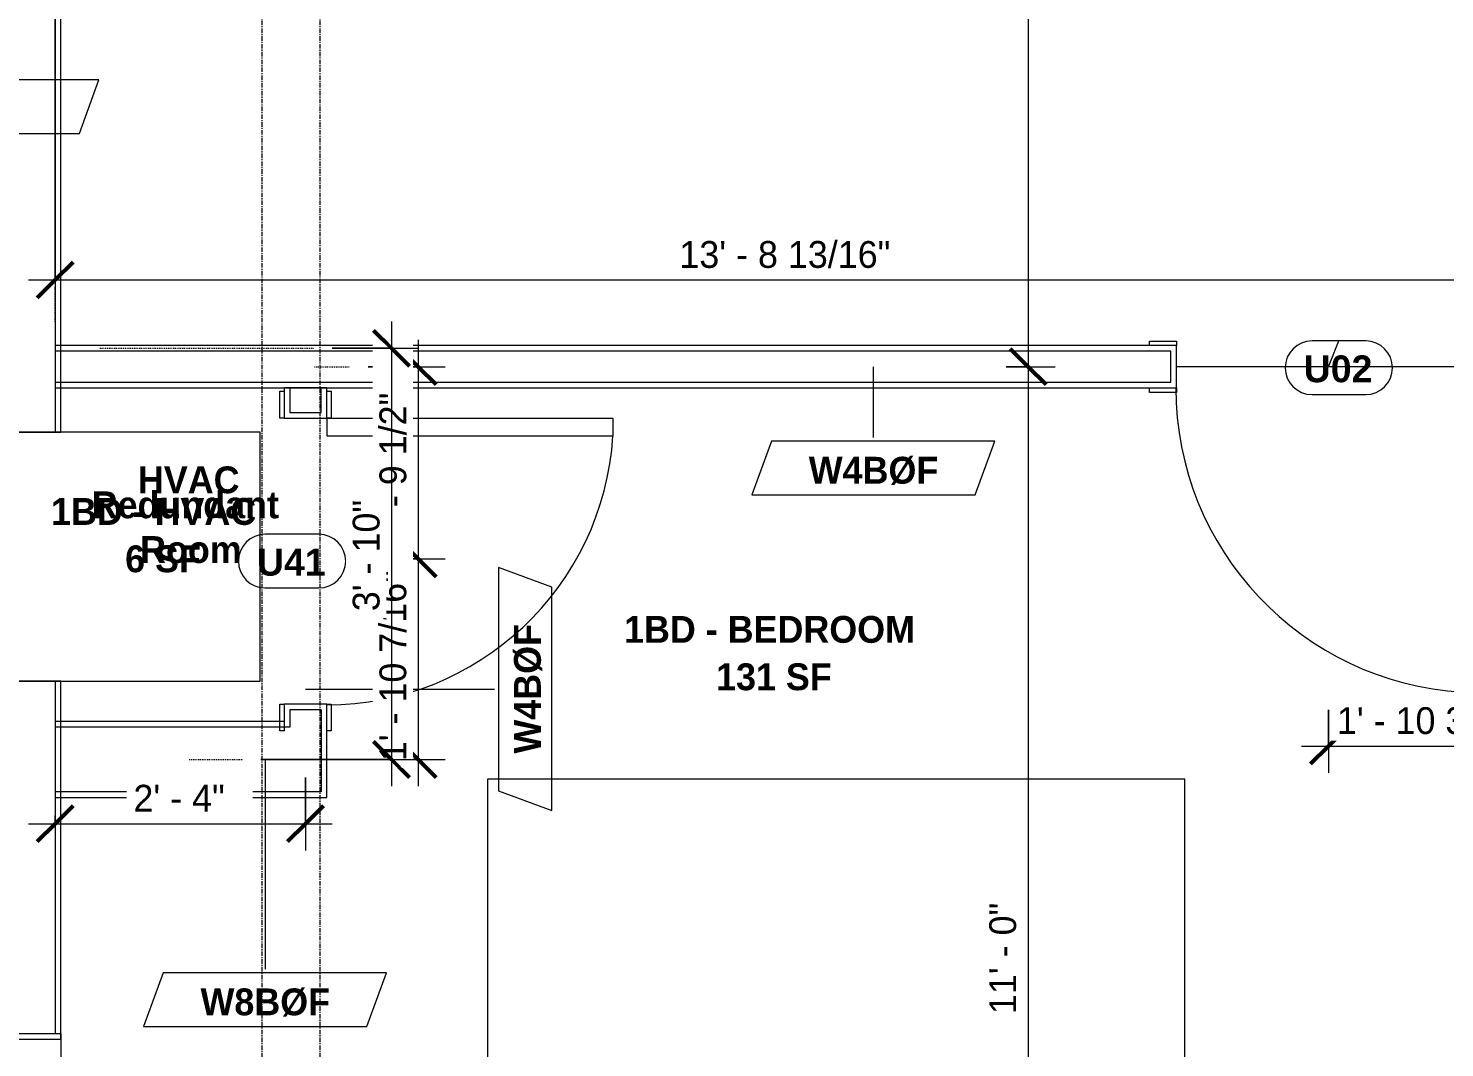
# Model space of a CAD drawing. Header units: inches. Extents: x -4058 to -1781, y 9814 to 12264.
# Drawn here: x -3855.5 to -3697, y 10894 to 11008 of the extents above; entities that cross this region are included whole.
import ezdxf

# ---------------------------------------------------------------- set-up
doc = ezdxf.new("R2010")
doc.units = ezdxf.units.IN
doc.header["$MEASUREMENT"] = 0
for name, pattern in [('Dash', [0.25, 0.125, -0.125]), ('Dash 3_32_', [0.1875, 0.09375, -0.09375]), ('Grid Line 1_2_', [0.875, 0.5, -0.125, 0.125, -0.125])]:
    doc.linetypes.add(name, pattern=pattern)
for name, color, linetype, lineweight in [('0-1', 7, 'Continuous', 5), ('0-2', 7, 'Continuous', 9), ('A-ANNO-DIMS', 211, 'Continuous', 9), ('A-ANNO-DIMS-32', 211, 'Continuous', 9), ('A-AREA-IDEN', 2, 'Continuous', 9), ('A-DETL-1', 90, 'Dash 3_32_', 9), ('A-DETL-GENF-HDLN-1', 7, 'Dash', 9), ('A-DETL-GENF-HDLN-2', 1, 'Continuous', 18), ('A-DOOR-2', 31, 'Continuous', 9), ('A-DOOR-IDEN', 31, 'Continuous', 9), ('A-FLOR-2', 192, 'Continuous', 9), ('A-GENM-1', 7, 'Continuous', 9), ('A-GLAZ', 151, 'Continuous', 18), ('A-GLAZ-1', 7, 'Continuous', 9), ('A-WALL-1', 7, 'Continuous', 9), ('A-WALL-2', 113, 'Continuous', 9), ('A-WALL-IDEN', 211, 'Continuous', 9), ('I-FURN', 30, 'Continuous', 9), ('I-WALL-4', 2, 'Continuous', 9), ('S-GRID-1', 1, 'Grid Line 1_2_', 9)]:
    doc.layers.add(name, color=color, linetype=linetype, lineweight=lineweight)
doc.styles.add('Arial_B', font='arialbd.ttf', dxfattribs={"height": 3})
doc.styles.add('Century Gothic', font='ufonts.com_century-gothic.ttf', dxfattribs={"height": 3})
doc.styles.add('Century Gothic_B', font='GOTHICB.TTF', dxfattribs={"height": 3})
doc.dimstyles.new('MARKETING_DIMENSION', dxfattribs={"dimscale": 12, "dimtxt": 3.132505, "dimasz": 0.333333, "dimexe": 0.25, "dimexo": 0.166667, "dimgap": 0.041667, "dimtad": 1, "dimdec": 4, "dimrnd": 0.0625, "dimzin": 3, "dimdsep": 46, "dimlunit": 4, "dimtxsty": 'Century Gothic', "dimblk1": 'OBLIQUE', "dimblk2": 'OBLIQUE', "dimsah": 1, "dimcen": 0.09, "dimdle": 0.25, "dimazin": 0, "dimtfac": 1, "dimtdec": 4, "dimtix": 1, "dimtmove": 0, "dimatfit": 3, "dimfxl": 1, "dimtvp": 1, "dimtfill": 1, "dimfrac": 2, "dimtolj": 1, "dimtzin": 0, "dimarcsym": 2})
doc.dimstyles.new('THE_DIMENSION_STRING_3', dxfattribs={"dimscale": 12, "dimtxt": 3.132505, "dimasz": 0.333333, "dimexe": 0.25, "dimexo": 0.166667, "dimgap": 0.041667, "dimtad": 1, "dimdec": 4, "dimrnd": 0.0625, "dimzin": 3, "dimdsep": 46, "dimlunit": 4, "dimtxsty": 'Century Gothic', "dimblk1": 'OBLIQUE', "dimblk2": 'OBLIQUE', "dimsah": 1, "dimcen": 0.09, "dimdle": 0.25, "dimazin": 0, "dimtfac": 1, "dimtdec": 4, "dimtix": 1, "dimtmove": 0, "dimatfit": 3, "dimfxl": 1, "dimtvp": 1, "dimtfill": 1, "dimfrac": 2, "dimtolj": 1, "dimtzin": 0, "dimarcsym": 2})
doc.dimstyles.new('THE_DIMENSION_STRING_4', dxfattribs={"dimscale": 12, "dimtxt": 3.132505, "dimasz": 0.333333, "dimexe": 0.25, "dimexo": 0.166667, "dimgap": 0.041667, "dimtad": 1, "dimdec": 4, "dimrnd": 0.0625, "dimzin": 3, "dimdsep": 46, "dimlunit": 4, "dimtxsty": 'Century Gothic', "dimblk1": 'OBLIQUE', "dimblk2": 'OBLIQUE', "dimsah": 1, "dimcen": 0.09, "dimdle": 0.25, "dimazin": 0, "dimtfac": 1, "dimtdec": 4, "dimtix": 1, "dimtmove": 0, "dimatfit": 3, "dimfxl": 1, "dimtvp": 1, "dimtfill": 1, "dimfrac": 2, "dimtolj": 1, "dimtzin": 0, "dimarcsym": 2})

# ---------------------------------------------------------------- blocks, each defined once
blk = doc.blocks.new('Window-Double_Hung-Marvin-Essential - ESDH3066 - 3rd floor-3357212-UNITS PLANS - 3RD FLOOR')
at = {"layer": 'A-DETL-GENF-HDLN-1'}
blk.add_line((16.1, -4.22), (-16.5, -4.22), dxfattribs=at)
at = {"layer": 'A-DETL-GENF-HDLN-2'}
for p, q in [((-17.13, 4.19), (-17.75, 4.19)), ((-17.13, -1.16), (-17.13, 4.19)), ((17.12, 4.19), (17.75, 4.19)), ((17.12, 4.19), (17.12, -1.16)), ((-16.72, -1.19), (-17.75, -1.19)), ((-17.75, -4.28), (-17.75, -1.19)), ((-16.72, -3.77), (-16.72, -1.19)), ((-16.56, -1.53), (-15.34, -1.53)), ((-16.56, -1.53), (-16.56, -2.47)), ((-15.34, -1.53), (-15.28, -1.59)), ((15.34, -1.53), (15.28, -1.59)), ((16.56, -1.53), (15.34, -1.53)), ((16.56, -1.53), (16.56, -2.47)), ((16.72, -3.77), (16.72, -1.19)), ((16.72, -1.19), (17.75, -1.19)), ((17.75, -4.28), (17.75, -1.19)), ((-17.9, -3.19), (-17.9, -3.08)), ((-17.9, -3.08), (-17.75, -3.08)), ((-15.34, -2.47), (-16.56, -2.47)), ((-16.56, -2.75), (-15.34, -2.75)), ((-16.56, -2.75), (-16.56, -3.69)), ((-15.28, -1.65), (-15.94, -1.65)), ((-15.94, -1.65), (-15.94, -2.37)), ((-15.94, -2.37), (-15.28, -2.37)), ((-15.28, -2.87), (-15.94, -2.87)), ((-15.94, -2.87), (-15.94, -3.59)), ((-15.84, -1.66), (-15.84, -2.35)), ((-15.84, -2.88), (-15.84, -3.57)), ((-15.54, -1.79), (-15.54, -2.23)), ((-15.54, -3.01), (-15.54, -3.45)), ((-15.34, -2.47), (-15.28, -2.41)), ((-15.34, -2.75), (-15.28, -2.81)), ((-15.28, -1.59), (-15.28, -1.65)), ((-15.28, -2.37), (-15.28, -2.41)), ((-15.28, -2.81), (-15.28, -2.87)), ((15.28, -1.59), (15.28, -1.65)), ((15.28, -1.65), (15.94, -1.65)), ((15.28, -2.37), (15.28, -2.41)), ((15.94, -2.37), (15.28, -2.37)), ((15.34, -2.47), (15.28, -2.41)), ((15.34, -2.75), (15.28, -2.81)), ((15.28, -2.81), (15.28, -2.87)), ((15.28, -2.87), (15.94, -2.87)), ((15.34, -2.47), (16.56, -2.47)), ((16.56, -2.75), (15.34, -2.75)), ((15.54, -1.79), (15.54, -2.23)), ((15.54, -3.01), (15.54, -3.45)), ((15.84, -1.66), (15.84, -2.35)), ((15.84, -2.88), (15.84, -3.57)), ((15.94, -1.65), (15.94, -2.37)), ((15.94, -2.87), (15.94, -3.59)), ((16.56, -2.75), (16.56, -3.69)), ((17.9, -3.08), (17.75, -3.08)), ((17.9, -3.19), (17.9, -3.08)), ((-19.25, -3.23), (-19.25, -3.19)), ((-19.25, -3.19), (-17.9, -3.19)), ((-17.75, -3.23), (-19.25, -3.23)), ((-17.75, -4.28), (-17.16, -4.28)), ((-17.08, -3.87), (-17.16, -4.28)), ((-17.08, -3.87), (-16.19, -3.87)), ((-16.85, -4.25), (-16.85, -3.87)), ((-16.3, -4.25), (-16.85, -4.25)), ((-16.38, -3.77), (-16.72, -3.77)), ((-15.34, -3.69), (-16.56, -3.69)), ((-16.38, -3.87), (-16.38, -3.77)), ((-16.18, -4.01), (-16.3, -4.01)), ((-16.3, -4.01), (-16.3, -4.25)), ((-16.19, -3.87), (-16.19, -3.97)), ((-16.19, -3.97), (-16.1, -3.97)), ((-16.18, -4.22), (-16.18, -4.01)), ((-16.18, -4.22), (-16.1, -4.22)), ((-16.1, -3.97), (-16.1, -4.22)), ((-15.94, -3.59), (-15.28, -3.59)), ((-15.34, -3.69), (-15.28, -3.63)), ((-15.28, -3.59), (-15.28, -3.63)), ((15.28, -3.59), (15.28, -3.63)), ((15.94, -3.59), (15.28, -3.59)), ((15.34, -3.69), (15.28, -3.63)), ((15.34, -3.69), (16.56, -3.69)), ((16.19, -3.97), (16.1, -3.97)), ((16.1, -3.97), (16.1, -4.22)), ((16.18, -4.22), (16.1, -4.22)), ((16.18, -4.22), (16.18, -4.01)), ((16.18, -4.01), (16.3, -4.01)), ((17.08, -3.87), (16.19, -3.87)), ((16.19, -3.87), (16.19, -3.97)), ((16.3, -4.01), (16.3, -4.25)), ((16.3, -4.25), (16.85, -4.25)), ((16.38, -3.87), (16.38, -3.77)), ((16.38, -3.77), (16.72, -3.77)), ((16.85, -4.25), (16.85, -3.87)), ((17.08, -3.87), (17.16, -4.28)), ((17.75, -4.28), (17.16, -4.28)), ((17.75, -3.23), (19.25, -3.23)), ((19.25, -3.19), (17.9, -3.19)), ((19.25, -3.23), (19.25, -3.19))]:
    blk.add_line(p, q, dxfattribs=at)
at = {"layer": 'A-GLAZ'}
for p, q in [((15.84, -1.66), (-15.84, -1.66)), ((15.84, -1.79), (-15.84, -1.79)), ((15.84, -2.23), (-15.84, -2.23)), ((15.84, -2.35), (-15.84, -2.35)), ((15.84, -2.88), (-15.84, -2.88)), ((15.84, -3.01), (-15.84, -3.01)), ((15.84, -3.45), (-15.84, -3.45)), ((15.84, -3.57), (-15.84, -3.57))]:
    blk.add_line(p, q, dxfattribs=at)
at = {"layer": 'A-GLAZ-1'}
for p, q in [((-17.75, 4.19), (17.75, 4.19)), ((-17.75, -1.16), (-17.75, 4.19)), ((17.75, 4.19), (17.75, -1.16)), ((-17.75, -1.19), (17.75, -1.19)), ((-17.75, -4.28), (-17.75, -1.19)), ((17.75, -1.19), (17.75, -4.28)), ((17.75, -4.28), (-17.75, -4.28)), ((17.75, -4.19), (20.4, -4.19)), ((20.4, -4.25), (17.75, -4.25)), ((20.4, -4.19), (20.4, -4.25))]:
    blk.add_line(p, q, dxfattribs=at)
blk = doc.blocks.new('V-Series_EWC4_SPVU_RFA_2015 - 2ND AND 3RD FLOOR-2226480-UNITS PLANS - 3RD FLOOR')
at = {"layer": 'A-GENM-1'}
for p, q in [((-3859.97, 11740.34), (-3859.97, 11739.78)), ((-3858.97, 11740.34), (-3859.97, 11740.34)), ((-3858.97, 11739.78), (-3858.97, 11740.34)), ((-3859.97, 11739.78), (-3859.97, 11711.9)), ((-3858.97, 11739.78), (-3859.97, 11739.78)), ((-3859.97, 11739.78), (-3858.97, 11739.78)), ((-3858.97, 11711.9), (-3858.97, 11739.78)), ((-3829.54, 11739.78), (-3858.97, 11739.78)), ((-3858.97, 11739.78), (-3858.97, 11739.34)), ((-3858.97, 11739.34), (-3857.97, 11739.34)), ((-3857.97, 11739.34), (-3857.97, 11736.54)), ((-3829.54, 11711.9), (-3829.54, 11739.78)), ((-3857.97, 11736.54), (-3858.97, 11736.54)), ((-3858.97, 11736.54), (-3858.97, 11736.04)), ((-3858.97, 11736.04), (-3857.97, 11736.04)), ((-3857.97, 11736.04), (-3857.97, 11733.06)), ((-3857.97, 11733.06), (-3858.97, 11733.06)), ((-3858.97, 11733.06), (-3858.97, 11732.56)), ((-3858.97, 11732.56), (-3857.97, 11732.56)), ((-3857.97, 11732.56), (-3857.97, 11729.57)), ((-3857.97, 11729.57), (-3858.97, 11729.57)), ((-3858.97, 11729.57), (-3858.97, 11729.07)), ((-3858.97, 11729.07), (-3857.97, 11729.07)), ((-3857.97, 11729.07), (-3857.97, 11726.09)), ((-3857.97, 11726.09), (-3858.97, 11726.09)), ((-3858.97, 11726.09), (-3858.97, 11725.59)), ((-3858.97, 11725.59), (-3857.97, 11725.59)), ((-3857.97, 11725.59), (-3857.97, 11722.61)), ((-3857.97, 11722.61), (-3858.97, 11722.61)), ((-3858.97, 11722.61), (-3858.97, 11722.11)), ((-3858.97, 11722.11), (-3857.97, 11722.11)), ((-3857.97, 11722.11), (-3857.97, 11719.12)), ((-3857.97, 11719.12), (-3858.97, 11719.12)), ((-3858.97, 11719.12), (-3858.97, 11718.62)), ((-3858.97, 11718.62), (-3857.97, 11718.62)), ((-3857.97, 11718.62), (-3857.97, 11715.64)), ((-3857.97, 11715.64), (-3858.97, 11715.64)), ((-3858.97, 11715.64), (-3858.97, 11715.14)), ((-3858.97, 11715.14), (-3857.97, 11715.14)), ((-3857.97, 11715.14), (-3857.97, 11712.34)), ((-3859.97, 11711.9), (-3858.97, 11711.9)), ((-3859.97, 11711.9), (-3859.97, 11711.34)), ((-3858.97, 11711.9), (-3859.97, 11711.9)), ((-3859.97, 11711.34), (-3858.97, 11711.34)), ((-3857.97, 11712.34), (-3858.97, 11712.34)), ((-3858.97, 11712.34), (-3858.97, 11711.9)), ((-3858.97, 11711.34), (-3858.97, 11711.9)), ((-3858.97, 11711.9), (-3829.54, 11711.9))]:
    blk.add_line(p, q, dxfattribs=at)
blk = doc.blocks.new('CTR - 1st Phase - Shell_rvt-1-UNITS PLANS - 3RD FLOOR')
at = {"layer": 'A-WALL-1'}
for p, q in [((-3852.47, 11011.18), (-3852.47, 10962.88)), ((-3851.85, 10962.88), (-3851.85, 11011.18)), ((-3858.47, 10962.88), (-3851.85, 10962.88)), ((-3851.85, 10935), (-3858.47, 10935)), ((-3852.47, 10935), (-3852.47, 10895.6)), ((-3851.85, 10895.6), (-3851.85, 10935))]:
    blk.add_line(p, q, dxfattribs=at)
at = {"layer": '0-2'}
blk.add_blockref('V-Series_EWC4_SPVU_RFA_2015 - 2ND AND 3RD FLOOR-2226480-UNITS PLANS - 3RD FLOOR', (0, -776.9), dxfattribs=at)
at = {"layer": '0-2', "rotation": 269.9999999999999}
blk.add_blockref('Window-Double_Hung-Marvin-Essential - ESDH3066 - 3rd floor-3357212-UNITS PLANS - 3RD FLOOR', (-3856.04, 10877.85), dxfattribs=at)
blk = doc.blocks.new('SWING - SINGLE - FLUSH - SWING - FLUSH - 2-10 x 6-8 - PRIVACY-4202132-UNITS PLANS - 3RD FLOOR')
at = {"layer": 'A-DOOR-2'}
for p, q in [((-20, 2.37), (-20, 2.87)), ((-20, 2.87), (-17, 2.87)), ((-17, 2.37), (-20, 2.37)), ((-17, 2.87), (-17, 2.37)), ((17, 2.37), (17, 2.87)), ((17, 2.87), (20, 2.87)), ((20, 2.37), (17, 2.37)), ((20, 2.87), (20, 2.37)), ((-20, -2.38), (-17, -2.38)), ((-20, -2.88), (-20, -2.38)), ((-17, -2.88), (-20, -2.88)), ((-17, -2.38), (-17, -2.88)), ((15, -2.38), (15, -36.38)), ((17, -2.38), (15, -2.38)), ((17, -2.38), (17, -36.38)), ((17, -2.38), (20, -2.38)), ((17, -2.88), (17, -2.38)), ((20, -2.88), (17, -2.88)), ((20, -2.38), (20, -2.88)), ((17, -36.38), (15, -36.38))]:
    blk.add_line(p, q, dxfattribs=at)
blk.add_arc((17, -2.38), 34.07, 180, 266.6343, dxfattribs=at)
blk = doc.blocks.new('Bed-Standard - King 78_ x 80_-1242963-UNITS PLANS - 3RD FLOOR')
at = {"layer": 'I-FURN'}
for p, q in [((49.69, 38.2), (-28.31, 38.2)), ((-28.31, 38.2), (-28.31, -41.8)), ((49.69, -41.8), (49.69, 38.2)), ((-25.31, 36.2), (-25.31, 24.2)), ((-25.31, 36.2), (46.69, 36.2)), ((46.69, 36.2), (46.69, 24.2)), ((49.69, 24.2), (-28.31, 17.63)), ((-25.31, 24.2), (46.69, 24.2)), ((-28.31, -41.8), (49.69, -41.8))]:
    blk.add_line(p, q, dxfattribs=at)
blk = doc.blocks.new('SWING - SINGLE - FLUSH - SWING - 32_ x 80_ - WITH ACOUSTICAL SEAL-4202147-UNITS PLANS - 3RD FLOOR')
at = {"layer": 'A-DOOR-2'}
for p, q in [((-19, 2.37), (-19, 2.87)), ((-19, 2.87), (-16, 2.87)), ((-16, 2.37), (-19, 2.37)), ((-16, 2.87), (-16, 2.37)), ((16, 2.37), (16, 2.87)), ((16, 2.87), (19, 2.87)), ((19, 2.37), (16, 2.37)), ((19, 2.87), (19, 2.37)), ((-19, -2.38), (-16, -2.38)), ((-19, -2.88), (-19, -2.38)), ((-16, -2.88), (-19, -2.88)), ((-16, -2.38), (-16, -2.88)), ((14, -2.38), (14, -34.38)), ((16, -2.38), (14, -2.38)), ((16, -2.38), (16, -34.38)), ((16, -2.38), (19, -2.38)), ((16, -2.88), (16, -2.38)), ((19, -2.88), (16, -2.88)), ((19, -2.38), (19, -2.88)), ((16, -34.38), (14, -34.38))]:
    blk.add_line(p, q, dxfattribs=at)
blk.add_arc((16, -2.38), 32.07, 180, 266.4241, dxfattribs=at)
blk = doc.blocks.new('Wall Tag - Arch Wall-3956453-UNITS PLANS - 3RD FLOOR')
at = {"layer": 'A-WALL-IDEN'}
for p, q in [((-0.3561, 0.0937), (-0.4244, -0.0937)), ((0.4244, 0.0937), (-0.3561, 0.0937)), ((0.3561, -0.0937), (0.4244, 0.0937)), ((-0.4244, -0.0937), (0.3561, -0.0937))]:
    blk.add_line(p, q, dxfattribs=at)
blk = doc.blocks.new('DIMBLOCK575-UNITS PLANS - 3RD FLOOR')
at = {"layer": 'A-ANNO-DIMS-32', "lineweight": 50}
for p, q in [((-3915.76, 11123.69), (-3917.76, 11125.69)), ((-3915.76, 11123.69), (-3913.76, 11121.69)), ((-3915.76, 10841.5), (-3917.76, 10843.5)), ((-3915.76, 10841.5), (-3913.76, 10839.5))]:
    blk.add_line(p, q, dxfattribs=at)
at = {"layer": 'A-ANNO-DIMS-32'}
for p, q in [((-3854.47, 11123.69), (-3918.76, 11123.69)), ((-3915.76, 10841.5), (-3915.76, 11123.69)), ((-3915.76, 11123.69), (-3854.47, 11123.69)), ((-3854.47, 10841.5), (-3918.76, 10841.5)), ((-3915.76, 10841.5), (-3854.47, 10841.5))]:
    blk.add_line(p, q, dxfattribs=at)
at = {"layer": 'A-ANNO-DIMS-32', "color": 0, "insert": (-3920.1, 10971.18), "char_height": 3, "width": 27.387, "attachment_point": 1, "rotation": 90, "line_spacing_factor": 0.984502, "style": 'Century Gothic', "bg_fill": 3, "box_fill_scale": 1.25, "bg_fill_color": 256, "bg_fill_true_color": 13158600, "bg_fill_transparency": 0}
blk.add_mtext('23\' - 6 3/16"', dxfattribs=at)
blk = doc.blocks.new('_Oblique')
at = {"color": 0, "linetype": 'ByBlock', "lineweight": -2}
blk.add_line((-0.5, -0.5), (0.5, 0.5), dxfattribs=at)
blk = doc.blocks.new('DIMBLOCK790-UNITS PLANS - 3RD FLOOR')
at = {"layer": 'A-ANNO-DIMS-32'}
for p, q in [((-3824.47, 10924.25), (-3824.47, 10916.07)), ((-3824.47, 10919.07), (-3824.47, 10924.25)), ((-3852.47, 10920), (-3852.47, 10916.07)), ((-3852.47, 10919.07), (-3852.47, 10920)), ((-3855.47, 10919.07), (-3821.47, 10919.07))]:
    blk.add_line(p, q, dxfattribs=at)
at = {"layer": 'A-ANNO-DIMS-32', "lineweight": 50}
for p, q in [((-3852.47, 10919.07), (-3850.47, 10921.07)), ((-3824.47, 10919.07), (-3822.47, 10921.07)), ((-3852.47, 10919.07), (-3854.47, 10917.07)), ((-3824.47, 10919.07), (-3826.47, 10917.07))]:
    blk.add_line(p, q, dxfattribs=at)
at = {"layer": 'A-ANNO-DIMS-32', "color": 0, "insert": (-3843.72, 10923.42), "char_height": 3, "width": 12.5897, "attachment_point": 1, "line_spacing_factor": 0.984502, "style": 'Century Gothic', "bg_fill": 3, "box_fill_scale": 1.25, "bg_fill_color": 256, "bg_fill_true_color": 13158600, "bg_fill_transparency": 0}
blk.add_mtext('2\' - 4"', dxfattribs=at)
blk = doc.blocks.new('Door Tag - Type Mark-2601225-UNITS PLANS - 3RD FLOOR')
at = {"layer": 'A-DOOR-IDEN'}
for p, q in [((0.09375, 0.09375), (-0.09375, 0.09375)), ((-0.09375, -0.09375), (0.09375, -0.09375))]:
    blk.add_line(p, q, dxfattribs=at)
for centre, start, end in [((-0.09375, 0), 90, 270), ((0.09375, 0), 270, 90)]:
    blk.add_arc(centre, 0.09375, start, end, dxfattribs=at)
blk = doc.blocks.new('DIMBLOCK1057-UNITS PLANS - 3RD FLOOR')
at = {"layer": 'A-ANNO-DIMS-32'}
for p, q in [((-3687.67, 10972.19), (-3687.67, 10982.89)), ((-3852.47, 10981.19), (-3852.47, 10976.89)), ((-3852.47, 10979.89), (-3852.47, 10981.19)), ((-3855.47, 10979.89), (-3687.67, 10979.89)), ((-3687.67, 10979.89), (-3687.67, 10972.19))]:
    blk.add_line(p, q, dxfattribs=at)
at = {"layer": 'A-ANNO-DIMS-32', "lineweight": 50}
for p, q in [((-3852.47, 10979.89), (-3850.47, 10981.89)), ((-3687.67, 10979.89), (-3685.67, 10981.89)), ((-3852.47, 10979.89), (-3854.47, 10977.89)), ((-3687.67, 10979.89), (-3689.67, 10977.89))]:
    blk.add_line(p, q, dxfattribs=at)
at = {"layer": 'A-ANNO-DIMS-32', "color": 0, "insert": (-3782.65, 10984.24), "char_height": 3, "width": 30.1914, "attachment_point": 1, "line_spacing_factor": 0.984502, "style": 'Century Gothic', "bg_fill": 3, "box_fill_scale": 1.25, "bg_fill_color": 256, "bg_fill_true_color": 13158600, "bg_fill_transparency": 0}
blk.add_mtext('13\' - 8 13/16"', dxfattribs=at)
blk = doc.blocks.new('DIMBLOCK1059-UNITS PLANS - 3RD FLOOR')
at = {"layer": 'A-ANNO-DIMS-32'}
for p, q in [((-3811.85, 10973.19), (-3811.85, 10948.69)), ((-3817.47, 10970.19), (-3808.85, 10970.19)), ((-3811.85, 10970.19), (-3817.47, 10970.19)), ((-3813.47, 10948.69), (-3808.85, 10948.69)), ((-3811.85, 10948.69), (-3813.47, 10948.69))]:
    blk.add_line(p, q, dxfattribs=at)
at = {"layer": 'A-ANNO-DIMS-32', "lineweight": 50}
for p, q in [((-3811.85, 10970.19), (-3813.85, 10972.19)), ((-3811.85, 10970.19), (-3809.85, 10968.19)), ((-3811.85, 10948.69), (-3813.85, 10950.69)), ((-3811.85, 10948.69), (-3809.85, 10946.69))]:
    blk.add_line(p, q, dxfattribs=at)
at = {"layer": 'A-ANNO-DIMS-32', "color": 0, "insert": (-3816.2, 10950.37), "char_height": 3, "width": 21.7784, "attachment_point": 1, "rotation": 90, "line_spacing_factor": 0.984502, "style": 'Century Gothic', "bg_fill": 3, "box_fill_scale": 1.25, "bg_fill_color": 256, "bg_fill_true_color": 13158600, "bg_fill_transparency": 0}
blk.add_mtext('1\' - 9 1/2"', dxfattribs=at)
blk = doc.blocks.new('DIMBLOCK1060-UNITS PLANS - 3RD FLOOR')
at = {"layer": 'A-ANNO-DIMS-32', "lineweight": 50}
for p, q in [((-3811.85, 10948.69), (-3813.85, 10950.69)), ((-3811.85, 10948.69), (-3809.85, 10946.69)), ((-3811.85, 10926.25), (-3813.85, 10928.25)), ((-3811.85, 10926.25), (-3809.85, 10924.25))]:
    blk.add_line(p, q, dxfattribs=at)
at = {"layer": 'A-ANNO-DIMS-32'}
for p, q in [((-3813.47, 10948.69), (-3808.85, 10948.69)), ((-3811.85, 10948.69), (-3813.47, 10948.69)), ((-3811.85, 10948.69), (-3811.85, 10923.25)), ((-3829.47, 10926.25), (-3808.85, 10926.25)), ((-3811.85, 10926.25), (-3829.47, 10926.25))]:
    blk.add_line(p, q, dxfattribs=at)
at = {"layer": 'A-ANNO-DIMS-32', "color": 0, "insert": (-3816.2, 10926.06), "char_height": 3, "width": 27.387, "attachment_point": 1, "rotation": 90, "line_spacing_factor": 0.984502, "style": 'Century Gothic', "bg_fill": 3, "box_fill_scale": 1.25, "bg_fill_color": 256, "bg_fill_true_color": 13158600, "bg_fill_transparency": 0}
blk.add_mtext('1\' - 10 7/16"', dxfattribs=at)
blk = doc.blocks.new('DIMBLOCK1061-UNITS PLANS - 3RD FLOOR')
at = {"layer": 'A-ANNO-DIMS-32'}
for p, q in [((-3743.63, 11129.19), (-3743.63, 10970.19)), ((-3742.8, 11126.19), (-3746.63, 11126.19)), ((-3743.63, 11126.19), (-3742.8, 11126.19)), ((-3746.08, 10970.19), (-3740.63, 10970.19)), ((-3743.63, 10970.19), (-3746.08, 10970.19))]:
    blk.add_line(p, q, dxfattribs=at)
at = {"layer": 'A-ANNO-DIMS-32', "lineweight": 50}
for p, q in [((-3743.63, 11126.19), (-3745.63, 11128.19)), ((-3743.63, 11126.19), (-3741.63, 11124.19)), ((-3743.63, 10970.19), (-3745.63, 10972.19)), ((-3743.63, 10970.19), (-3741.63, 10968.19))]:
    blk.add_line(p, q, dxfattribs=at)
at = {"layer": 'A-ANNO-DIMS-32', "color": 0, "insert": (-3747.98, 11041.78), "char_height": 3, "width": 15.394, "attachment_point": 1, "rotation": 90, "line_spacing_factor": 0.984502, "style": 'Century Gothic', "bg_fill": 3, "box_fill_scale": 1.25, "bg_fill_color": 256, "bg_fill_true_color": 13158600, "bg_fill_transparency": 0}
blk.add_mtext('13\' - 0"', dxfattribs=at)
blk = doc.blocks.new('DIMBLOCK1062-UNITS PLANS - 3RD FLOOR')
at = {"layer": 'A-ANNO-DIMS-32', "lineweight": 50}
for p, q in [((-3743.63, 10970.19), (-3745.63, 10972.19)), ((-3743.63, 10970.19), (-3741.63, 10968.19)), ((-3743.63, 10838.19), (-3745.63, 10840.19)), ((-3743.63, 10838.19), (-3741.63, 10836.19))]:
    blk.add_line(p, q, dxfattribs=at)
at = {"layer": 'A-ANNO-DIMS-32'}
for p, q in [((-3746.08, 10970.19), (-3740.63, 10970.19)), ((-3743.63, 10970.19), (-3746.08, 10970.19)), ((-3743.63, 10970.19), (-3743.63, 10835.19)), ((-3746.08, 10838.19), (-3740.63, 10838.19)), ((-3743.63, 10838.19), (-3746.08, 10838.19))]:
    blk.add_line(p, q, dxfattribs=at)
at = {"layer": 'A-ANNO-DIMS-32', "color": 0, "insert": (-3747.98, 10897.78), "char_height": 3, "width": 15.394, "attachment_point": 1, "rotation": 90, "line_spacing_factor": 0.984502, "style": 'Century Gothic', "bg_fill": 3, "box_fill_scale": 1.25, "bg_fill_color": 256, "bg_fill_true_color": 13158600, "bg_fill_transparency": 0}
blk.add_mtext('11\' - 0"', dxfattribs=at)
blk = doc.blocks.new('DIMBLOCK1066-UNITS PLANS - 3RD FLOOR')
at = {"layer": 'A-ANNO-DIMS-32'}
for p, q in [((-3852.47, 10981.19), (-3852.47, 11104.71)), ((-3610.8, 11096.19), (-3610.8, 11104.71)), ((-3855.47, 11101.71), (-3610.8, 11101.71)), ((-3852.47, 11101.71), (-3852.47, 10981.19)), ((-3610.8, 11101.71), (-3610.8, 11096.19))]:
    blk.add_line(p, q, dxfattribs=at)
at = {"layer": 'A-ANNO-DIMS-32', "lineweight": 50}
for p, q in [((-3852.47, 11101.71), (-3850.47, 11103.71)), ((-3610.8, 11101.71), (-3608.8, 11103.71)), ((-3852.47, 11101.71), (-3854.47, 11099.71)), ((-3610.8, 11101.71), (-3612.8, 11099.71))]:
    blk.add_line(p, q, dxfattribs=at)
at = {"layer": 'A-ANNO-DIMS-32', "color": 0, "insert": (-3744.22, 11106.06), "char_height": 3, "width": 30.1914, "attachment_point": 1, "line_spacing_factor": 0.984502, "style": 'Century Gothic', "bg_fill": 3, "box_fill_scale": 1.25, "bg_fill_color": 256, "bg_fill_true_color": 13158600, "bg_fill_transparency": 0}
blk.add_mtext('20\' - 1 11/16"', dxfattribs=at)
blk = doc.blocks.new('DIMBLOCK1069-UNITS PLANS - 3RD FLOOR')
at = {"layer": 'A-ANNO-DIMS-32'}
for p, q in [((-3710.05, 10931.81), (-3710.05, 10924.76)), ((-3710.05, 10927.76), (-3710.05, 10931.81)), ((-3713.05, 10927.76), (-3684.67, 10927.76)), ((-3687.67, 10928.59), (-3687.67, 10924.76)), ((-3687.67, 10927.76), (-3687.67, 10928.59))]:
    blk.add_line(p, q, dxfattribs=at)
at = {"layer": 'A-ANNO-DIMS-32', "lineweight": 50}
for p, q in [((-3710.05, 10927.76), (-3708.05, 10929.76)), ((-3687.67, 10927.76), (-3685.67, 10929.76)), ((-3710.05, 10927.76), (-3712.05, 10925.76)), ((-3687.67, 10927.76), (-3689.67, 10925.76))]:
    blk.add_line(p, q, dxfattribs=at)
at = {"layer": 'A-ANNO-DIMS-32', "color": 0, "insert": (-3709.1, 10932.1), "char_height": 3, "width": 24.5827, "attachment_point": 1, "line_spacing_factor": 0.984502, "style": 'Century Gothic', "bg_fill": 3, "box_fill_scale": 1.25, "bg_fill_color": 256, "bg_fill_true_color": 13158600, "bg_fill_transparency": 0}
blk.add_mtext('1\' - 10 3/8"', dxfattribs=at)
blk = doc.blocks.new('DIMBLOCK1140-UNITS PLANS - 3RD FLOOR')
at = {"layer": 'A-ANNO-DIMS-32'}
for p, q in [((-3814.85, 10975.25), (-3814.85, 10923.25)), ((-3821.47, 10972.25), (-3811.85, 10972.25)), ((-3814.85, 10972.25), (-3821.47, 10972.25)), ((-3822.47, 10926.25), (-3811.85, 10926.25)), ((-3814.85, 10926.25), (-3822.47, 10926.25))]:
    blk.add_line(p, q, dxfattribs=at)
at = {"layer": 'A-ANNO-DIMS-32', "lineweight": 50}
for p, q in [((-3814.85, 10972.25), (-3816.85, 10974.25)), ((-3814.85, 10972.25), (-3812.85, 10970.25)), ((-3814.85, 10926.25), (-3816.85, 10928.25)), ((-3814.85, 10926.25), (-3812.85, 10924.25))]:
    blk.add_line(p, q, dxfattribs=at)
at = {"layer": 'A-ANNO-DIMS-32', "color": 0, "insert": (-3819.19, 10942.84), "char_height": 3, "width": 15.394, "attachment_point": 1, "rotation": 90, "line_spacing_factor": 0.984502, "style": 'Century Gothic', "bg_fill": 3, "box_fill_scale": 1.25, "bg_fill_color": 256, "bg_fill_true_color": 13158600, "bg_fill_transparency": 0}
blk.add_mtext('3\' - 10"', dxfattribs=at)

msp = doc.modelspace()

# ---------------------------------------------------------------- linework, layer by layer
at = {"layer": 'A-DETL-1'}
for p, q in [((-3852.47374, 10975.1894), (-3852.47374, 10979.1894)), ((-3847.47374, 10972.2519), (-3823.47374, 10972.2519)), ((-3823.47374, 10970.1894), (-3819.47374, 10970.1894)), ((-3815.47374, 10948.6894), (-3814.47374, 10948.6894)), ((-3837.47374, 10926.2519), (-3831.47374, 10926.2519))]:
    msp.add_line(p, q, dxfattribs=at)
at = {"layer": 'A-FLOR-2'}
msp.add_line((-3693.04874, 10970.1894), (-3727.04874, 10970.1894), dxfattribs=at)
at = {"layer": 'A-WALL-2'}
for p, q in [((-3727.04874, 10972.5644), (-3852.47374, 10972.5644)), ((-3852.47374, 10972.5644), (-3852.47374, 10967.8144)), ((-3727.67374, 10971.9394), (-3852.47374, 10971.9394)), ((-3727.67374, 10968.4394), (-3727.67374, 10971.9394)), ((-3727.04874, 10967.8144), (-3727.04874, 10972.5644)), ((-3852.47374, 10968.4394), (-3727.67374, 10968.4394)), ((-3852.47374, 10967.8144), (-3727.04874, 10967.8144)), ((-3822.09874, 10967.8144), (-3826.84874, 10967.8144)), ((-3826.84874, 10967.8144), (-3826.84874, 10964.4394)), ((-3826.22374, 10967.8144), (-3826.22374, 10965.0644)), ((-3822.72374, 10965.0644), (-3822.72374, 10967.8144)), ((-3822.09874, 10964.4394), (-3822.09874, 10967.8144)), ((-3826.84874, 10964.4394), (-3822.09874, 10964.4394)), ((-3826.22374, 10965.0644), (-3822.72374, 10965.0644)), ((-3822.09874, 10932.4394), (-3826.84874, 10932.4394)), ((-3826.84874, 10932.4394), (-3826.84874, 10930.5019)), ((-3826.22374, 10931.8144), (-3826.22374, 10929.8769)), ((-3822.72374, 10931.8144), (-3826.22374, 10931.8144)), ((-3822.72374, 10931.8144), (-3822.72374, 10922.6269)), ((-3822.09874, 10930.5019), (-3822.09874, 10932.4394)), ((-3826.22374, 10929.8769), (-3852.47374, 10929.8769)), ((-3822.72374, 10922.6269), (-3852.47374, 10922.6269))]:
    msp.add_line(p, q, dxfattribs=at)
at = {"layer": 'A-WALL-IDEN'}
msp.add_line((-3824.47374, 10934.13075), (-3803.31689, 10934.13075), dxfattribs=at)
at = {"layer": 'I-WALL-4'}
for p, q in [((-3826.84874, 10930.5019), (-3852.47374, 10930.5019)), ((-3852.47374, 10930.5019), (-3852.47374, 10922.0019)), ((-3822.09874, 10922.0019), (-3822.09874, 10930.5019)), ((-3852.47374, 10922.0019), (-3822.09874, 10922.0019))]:
    msp.add_line(p, q, dxfattribs=at)

# ---------------------------------------------------------------- block references
at = {"layer": '0-1'}
msp.add_blockref('CTR - 1st Phase - Shell_rvt-1-UNITS PLANS - 3RD FLOOR', (0, 0), dxfattribs=at)
at = {"layer": 'A-DOOR-2'}
msp.add_blockref('SWING - SINGLE - FLUSH - SWING - FLUSH - 2-10 x 6-8 - PRIVACY-4202132-UNITS PLANS - 3RD FLOOR', (-3710.04874, 10970.1894), dxfattribs=at)
at = {"layer": 'A-DOOR-2', "rotation": 90.00000000000999}
msp.add_blockref('SWING - SINGLE - FLUSH - SWING - 32_ x 80_ - WITH ACOUSTICAL SEAL-4202147-UNITS PLANS - 3RD FLOOR', (-3824.47374, 10948.4394), dxfattribs=at)
at = {"layer": 'A-DOOR-IDEN', "xscale": 31.99999999999999, "yscale": 31.99999999999999, "zscale": 31.99999999999999}
msp.add_blockref('Door Tag - Type Mark-2601225-UNITS PLANS - 3RD FLOOR', (-3825.97374, 10948.4394), dxfattribs=at)
at = {"layer": 'A-WALL-IDEN', "xscale": 31.99999999999999, "yscale": 31.99999999999999, "zscale": 31.99999999999999}
for p in [(-3861.16326, 10999.2644), (-3828.99755, 10899.39297)]:
    msp.add_blockref('Wall Tag - Arch Wall-3956453-UNITS PLANS - 3RD FLOOR', p, dxfattribs=at)
at = {"layer": 'A-WALL-IDEN', "xscale": 31.99999999999999, "yscale": 31.99999999999999, "zscale": 31.99999999999999, "rotation": 89.99999999999955}
msp.add_blockref('Wall Tag - Arch Wall-3956453-UNITS PLANS - 3RD FLOOR', (-3799.89888, 10934.13075), dxfattribs=at)
at = {"layer": 'I-FURN', "rotation": 180}
msp.add_blockref('Bed-Standard - King 78_ x 80_-1242963-UNITS PLANS - 3RD FLOOR', (-3754.41021, 10882.24966), dxfattribs=at)

# ---------------------------------------------------------------- texts
at = {"layer": 'A-AREA-IDEN', "char_height": 3, "attachment_point": 1, "style": 'Century Gothic_B'}
for s, insert, width in [('HVAC', (-3843.21767, 10959.03117), 15.049), ('6 SF', (-3844.64915, 10950.19547), 9.494), ('1BD - BEDROOM', (-3788.83745, 10942.30261), 40.299), ('131 SF', (-3778.54454, 10937.00547), 15.352)]:
    msp.add_mtext(s, dxfattribs=dict(at, insert=insert, width=width))
at = {"layer": 'A-DOOR-IDEN', "insert": (-3829.90562, 10949.81925), "char_height": 3, "width": 9.393, "attachment_point": 1, "style": 'Arial_B'}
msp.add_mtext('U41', dxfattribs=at)
at = {"layer": 'A-WALL-IDEN', "char_height": 3, "width": 17.372, "attachment_point": 1, "style": 'Century Gothic_B'}
for s, insert in [('W4BØF', (-3768.17633, 10960.1057)), ('W8BØF', (-3836.21347, 10900.6405))]:
    msp.add_mtext(s, dxfattribs=dict(at, insert=insert))
at = {"layer": 'A-WALL-IDEN', "insert": (-3801.14641, 10926.91483), "char_height": 3, "width": 17.372, "attachment_point": 1, "rotation": 90, "style": 'Century Gothic_B'}
msp.add_mtext('W4BØF', dxfattribs=at)

# ---------------------------------------------------------------- next in the draw order: dimensions: what is measured, and where the dimension line sits
at = {"layer": 'A-ANNO-DIMS'}
dim = msp.add_linear_dim(base=(-3915.75665, 11123.6894), p1=(-3852.47374, 10841.5019), p2=(-3852.47374, 11123.6894), angle=90, dimstyle='THE_DIMENSION_STRING_3', override={"dimpost": '<>', "dimfxl": 282.1875}, dxfattribs=at)
dim.commit()
dim.dimension.update_dxf_attribs({"geometry": 'DIMBLOCK575-UNITS PLANS - 3RD FLOOR', "text_midpoint": (-3917.99832, 10982.59565)})
dim = msp.add_linear_dim(base=(-3687.67374, 10927.75818), p1=(-3710.04874, 10933.80656), p2=(-3687.67374, 10930.58661), dimstyle='THE_DIMENSION_STRING_4', override={"dimpost": '<>', "dimfxl": 22.605502}, dxfattribs=at)
dim.commit()
dim.dimension.update_dxf_attribs({"geometry": 'DIMBLOCK1069-UNITS PLANS - 3RD FLOOR', "text_midpoint": (-3698.86124, 10929.99986)})

# ---------------------------------------------------------------- next in the draw order: dimensions: what is measured, and where the dimension line sits
dim = msp.add_linear_dim(base=(-3687.67374, 10979.89312), p1=(-3852.47374, 10979.1894), p2=(-3687.67374, 10970.1894), dimstyle='THE_DIMENSION_STRING_4', override={"dimpost": '<>', "dimfxl": 165.045569}, dxfattribs=at)
dim.commit()
dim.dimension.update_dxf_attribs({"geometry": 'DIMBLOCK1057-UNITS PLANS - 3RD FLOOR', "text_midpoint": (-3770.07374, 10982.13479)})
dim = msp.add_linear_dim(base=(-3824.47374, 10919.07383), p1=(-3852.47374, 10922.0019), p2=(-3824.47374, 10926.2519), angle=0, dimstyle='THE_DIMENSION_STRING_3', override={"dimpost": '<>', "dimfxl": 28.320708}, dxfattribs=at)
dim.commit()
dim.dimension.update_dxf_attribs({"geometry": 'DIMBLOCK790-UNITS PLANS - 3RD FLOOR', "text_midpoint": (-3838.47374, 10921.11156)})

# ---------------------------------------------------------------- next in the draw order: linework, layer by layer
at = {"layer": 'A-DOOR-IDEN'}
msp.add_line((-3710.04874, 10970.1894), (-3708.88018, 10973.06841), dxfattribs=at)
at = {"layer": 'A-WALL-IDEN'}
for p, q in [((-3760.96041, 10970.1894), (-3760.96041, 10962.27618)), ((-3828.99755, 10926.2519), (-3828.99755, 10902.81098))]:
    msp.add_line(p, q, dxfattribs=at)

# ---------------------------------------------------------------- next in the draw order: block references
at = {"layer": 'A-DOOR-IDEN', "xscale": 31.99999999999999, "yscale": 31.99999999999999, "zscale": 31.99999999999999}
msp.add_blockref('Door Tag - Type Mark-2601225-UNITS PLANS - 3RD FLOOR', (-3708.88018, 10970.06841), dxfattribs=at)

# ---------------------------------------------------------------- next in the draw order: texts
at = {"layer": 'A-DOOR-IDEN', "insert": (-3712.81207, 10971.44827), "char_height": 3, "width": 9.393, "attachment_point": 1, "style": 'Arial_B'}
msp.add_mtext('U02', dxfattribs=at)

# ---------------------------------------------------------------- next in the draw order: dimensions: what is measured, and where the dimension line sits
at = {"layer": 'A-ANNO-DIMS'}
for base, p1, p2, dimstyle, override, picture, middle in [((-3743.63052, 10970.1894), (-3740.80209, 11126.1894), (-3748.08395, 10970.1894), 'MARKETING_DIMENSION', {"dimpost": '<>', "dimfxl": 156.169861}, 'DIMBLOCK1061-UNITS PLANS - 3RD FLOOR', (-3745.70598, 11048.1894)), ((-3811.85199, 10948.6894), (-3819.47374, 10970.1894), (-3815.47374, 10948.6894), 'THE_DIMENSION_STRING_4', {"dimpost": '<>', "dimfxl": 21.868928}, 'DIMBLOCK1059-UNITS PLANS - 3RD FLOOR', (-3814.09366, 10959.4394))]:
    dim = msp.add_linear_dim(base=base, p1=p1, p2=p2, angle=90, dimstyle=dimstyle, override=override, dxfattribs=at)
    dim.commit()
    dim.dimension.update_dxf_attribs({"geometry": picture, "text_midpoint": middle})

# ---------------------------------------------------------------- next in the draw order: dimensions: what is measured, and where the dimension line sits
dim = msp.add_linear_dim(base=(-3610.79874, 11101.70997), p1=(-3852.47374, 10979.1894), p2=(-3610.79874, 11094.1894), dimstyle='MARKETING_DIMENSION', override={"dimpost": '<>', "dimfxl": 267.641188}, dxfattribs=at)
dim.commit()
dim.dimension.update_dxf_attribs({"geometry": 'DIMBLOCK1066-UNITS PLANS - 3RD FLOOR', "text_midpoint": (-3731.63624, 11103.95164)})
for base, p1, p2, dimstyle, override, picture, middle in [((-3743.63052, 10838.1894), (-3748.08395, 10970.1894), (-3748.08395, 10838.1894), 'MARKETING_DIMENSION', {"dimpost": '<>', "dimfxl": 132}, 'DIMBLOCK1062-UNITS PLANS - 3RD FLOOR', (-3745.70598, 10904.1894)), ((-3811.85199, 10926.2519), (-3815.47374, 10948.6894), (-3831.47374, 10926.2519), 'THE_DIMENSION_STRING_4', {"dimpost": '<>', "dimfxl": 27.557964}, 'DIMBLOCK1060-UNITS PLANS - 3RD FLOOR', (-3814.09366, 10937.47065))]:
    dim = msp.add_linear_dim(base=base, p1=p1, p2=p2, angle=90, dimstyle=dimstyle, override=override, dxfattribs=at)
    dim.commit()
    dim.dimension.update_dxf_attribs({"geometry": picture, "text_midpoint": middle})

# ---------------------------------------------------------------- next in the draw order: linework, layer by layer
at = {"layer": 'S-GRID-1'}
msp.add_line((-3829.32374, 9814.0266), (-3829.32374, 12247.50061), dxfattribs=at)

# ---------------------------------------------------------------- next in the draw order: block references
at = {"layer": 'A-WALL-IDEN', "xscale": 31.99999999999999, "yscale": 31.99999999999999, "zscale": 31.99999999999999}
msp.add_blockref('Wall Tag - Arch Wall-3956453-UNITS PLANS - 3RD FLOOR', (-3760.96041, 10958.85816), dxfattribs=at)

# ---------------------------------------------------------------- next in the draw order: texts
at = {"layer": 'A-AREA-IDEN', "char_height": 3, "attachment_point": 1, "style": 'Century Gothic_B'}
for s, insert, width in [('Redundant', (-3848.38933, 10956.23482), 27.573), ('1BD - HVAC', (-3852.93891, 10955.4926), 29.593), ('Room', (-3842.97266, 10951.23482), 14.544)]:
    msp.add_mtext(s, dxfattribs=dict(at, insert=insert, width=width))

# ---------------------------------------------------------------- next in the draw order: dimensions: what is measured, and where the dimension line sits
at = {"layer": 'A-ANNO-DIMS'}
dim = msp.add_linear_dim(base=(-3814.84937, 10926.2519), p1=(-3823.47374, 10972.2519), p2=(-3824.47374, 10926.2519), angle=90, dimstyle='THE_DIMENSION_STRING_4', override={"dimpost": '<>', "dimfxl": 46.010868}, dxfattribs=at)
dim.commit()
dim.dimension.update_dxf_attribs({"geometry": 'DIMBLOCK1140-UNITS PLANS - 3RD FLOOR', "text_midpoint": (-3816.92483, 10949.2519)})

# ---------------------------------------------------------------- next in the draw order: linework, layer by layer
at = {"layer": 'S-GRID-1'}
msp.add_line((-3822.82374, 9814.0266), (-3822.82374, 12247.50061), dxfattribs=at)

doc.saveas('drawing.dxf')
